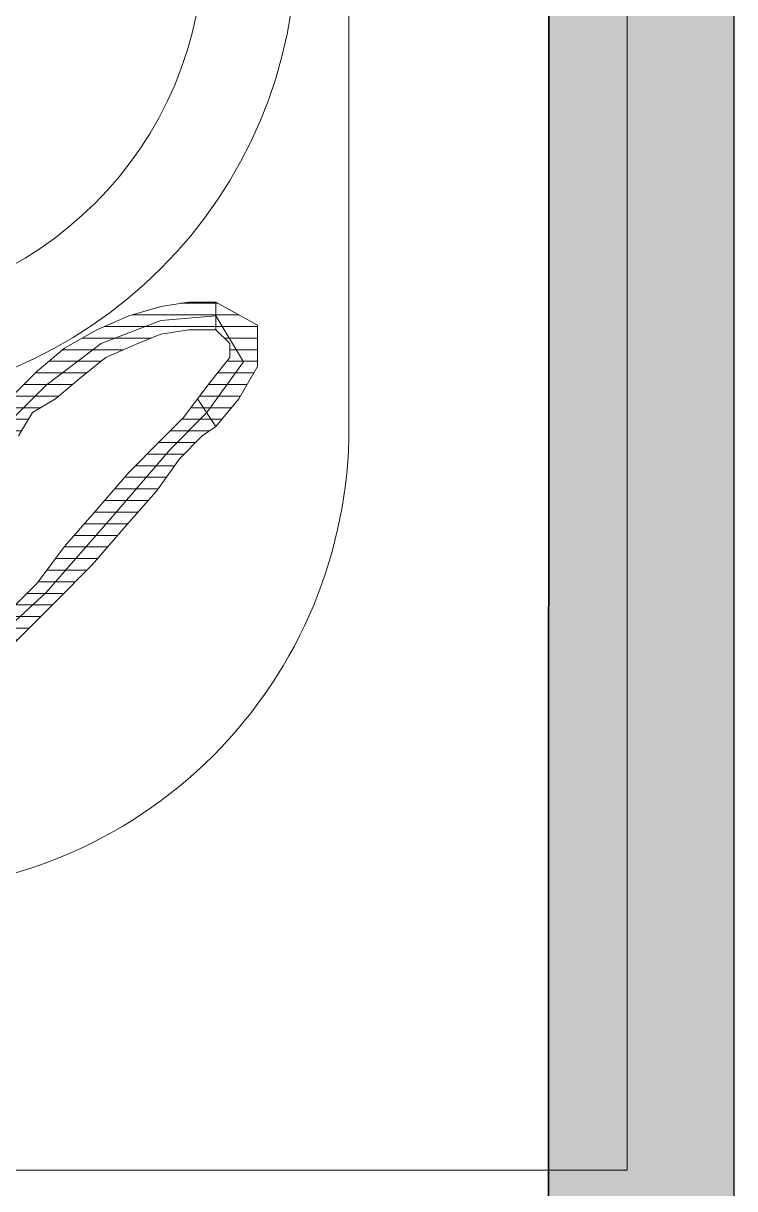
# Model space of a CAD drawing. Header units: centimetres. Extents: x 54005 to 61405, y 90310 to 94744.
# Drawn here: x 56542.97 to 56550.64, y 92096.31 to 92108.86 of the extents above; entities that cross this region are included whole.
import ezdxf

# ---------------------------------------------------------------- set-up
doc = ezdxf.new("R2010")
doc.units = ezdxf.units.CM
doc.header["$LTSCALE"] = 25
doc.layers.get('0').update_dxf_attribs({"lineweight": 0})
doc.layers.add('OC-Mutfak_Ekipman', color=252, linetype='Continuous')
pattern_1 = [(360, (-5108.51305, -673.59423), (1e-16, 0.125), [25])]

# ---------------------------------------------------------------- blocks, each defined once
blk = doc.blocks.new('ekmek')
at = {"layer": 'OC-Mutfak_Ekipman'}
h = blk.add_hatch(color=256, dxfattribs=at)
h.dxf.hatch_style = 1
h.paths.add_polyline_path([(2328.854, 3788.558, 0.41423), (2327.854, 3789.558, 0.414197), (2326.854, 3788.558), (2326.842, 3692.868, 0.41423), (2327.842, 3691.868, 0.414197), (2328.842, 3692.868)])
h.paths.add_polyline_path([(2336.854, 3788.557, 0.41423), (2335.854, 3789.557, 0.414197), (2334.854, 3788.557), (2334.842, 3692.867, 0.41423), (2335.842, 3691.867, 0.414197), (2336.842, 3692.867)])
h.paths.add_polyline_path([(2344.854, 3788.557, 0.41423), (2343.854, 3789.557, 0.414197), (2342.854, 3788.557), (2342.842, 3692.867, 0.41423), (2343.842, 3691.867, 0.414197), (2344.842, 3692.867)])
h.paths.add_polyline_path([(2350.842, 3692.866, 0.41423), (2351.842, 3691.866, 0.414197), (2352.842, 3692.866), (2352.854, 3788.556, 0.41423), (2351.854, 3789.556, 0.414197), (2350.854, 3788.556)])
h.paths.add_polyline_path([(2360.854, 3788.556, 0.41423), (2359.854, 3789.556, 0.414197), (2358.854, 3788.556), (2358.842, 3692.866, 0.41423), (2359.842, 3691.866, 0.414197), (2360.842, 3692.866)])
for p, q in [((2358.842, 3692.866), (2358.854, 3788.556)), ((2358.854, 3788.556), (2358.842, 3692.866)), ((2360.842, 3692.866), (2360.854, 3788.556))]:
    blk.add_line(p, q, dxfattribs=at)
blk = doc.blocks.new('by')
at = {"ltscale": 30}
h = blk.add_hatch(dxfattribs=at)
h.set_pattern_fill('DC_LINES', color=256, scale=0.1, style=0)
h.set_pattern_definition(pattern_1)
edge = h.paths.add_edge_path(flags=0)
edge.add_line((6357.315, 2243.534), (6357.018, 2243.335))
edge.add_line((6357.018, 2243.335), (6356.721, 2243.037))
edge.add_line((6356.721, 2243.037), (6356.425, 2242.64))
edge.add_line((6356.425, 2242.64), (6356.078, 2242.242))
edge.add_line((6356.078, 2242.242), (6355.732, 2241.845))
edge.add_line((6355.732, 2241.845), (6355.385, 2241.497))
edge.add_line((6355.385, 2241.497), (6355.138, 2241.249))
edge.add_line((6355.138, 2241.249), (6354.99, 2241.05))
edge.add_line((6354.99, 2241.05), (6354.792, 2241.348))
edge.add_line((6354.792, 2241.348), (6354.94, 2241.447))
edge.add_line((6354.94, 2241.447), (6355.187, 2241.696))
edge.add_line((6355.187, 2241.696), (6355.435, 2242.043))
edge.add_line((6355.435, 2242.043), (6355.781, 2242.441))
edge.add_line((6355.781, 2242.441), (6356.128, 2242.838))
edge.add_line((6356.128, 2242.838), (6356.523, 2243.236))
edge.add_line((6356.523, 2243.236), (6356.82, 2243.534))
edge.add_line((6356.82, 2243.534), (6357.117, 2243.832))
h = blk.add_hatch(dxfattribs=at)
h.set_pattern_fill('DC_LINES', color=256, scale=0.1, style=0)
h.set_pattern_definition(pattern_1)
edge = h.paths.add_edge_path(flags=0)
edge.add_line((6354.792, 2240.305), (6355.089, 2240.305))
edge.add_line((6355.089, 2240.305), (6355.385, 2240.355))
edge.add_line((6355.385, 2240.355), (6355.633, 2240.454))
edge.add_line((6355.633, 2240.454), (6355.979, 2240.603))
edge.add_line((6355.979, 2240.603), (6356.226, 2240.802))
edge.add_line((6356.226, 2240.802), (6356.523, 2241.05))
edge.add_line((6356.523, 2241.05), (6356.771, 2241.199))
edge.add_line((6356.771, 2241.199), (6356.92, 2241.447))
edge.add_line((6356.92, 2241.447), (6357.217, 2241.249))
edge.add_line((6357.217, 2241.249), (6356.968, 2241))
edge.add_line((6356.968, 2241), (6356.721, 2240.752))
edge.add_line((6356.721, 2240.752), (6356.425, 2240.504))
edge.add_line((6356.425, 2240.504), (6356.078, 2240.305))
edge.add_line((6356.078, 2240.305), (6355.732, 2240.156))
edge.add_line((6355.732, 2240.156), (6355.385, 2240.056))
edge.add_line((6355.385, 2240.056), (6355.089, 2240.007))
edge.add_line((6355.089, 2240.007), (6354.792, 2240.007))
h = blk.add_hatch(dxfattribs=at)
h.set_pattern_fill('DC_LINES', color=256, scale=0.1, style=0)
h.set_pattern_definition(pattern_1)
edge = h.paths.add_edge_path(flags=0)
edge.add_line((6354.99, 2241.05), (6354.842, 2240.851))
edge.add_line((6354.842, 2240.851), (6354.643, 2240.603))
edge.add_line((6354.643, 2240.603), (6354.643, 2240.454))
edge.add_line((6354.643, 2240.454), (6354.792, 2240.305))
edge.add_line((6354.792, 2240.305), (6354.792, 2240.007))
edge.add_line((6354.792, 2240.007), (6354.346, 2240.255))
edge.add_line((6354.346, 2240.255), (6354.346, 2240.702))
edge.add_line((6354.346, 2240.702), (6354.545, 2241.05))
edge.add_line((6354.545, 2241.05), (6354.792, 2241.348))
for p, q in [((6356.82, 2243.534, -4.505), (6357.117, 2243.832, -4.505)), ((6356.623, 2243.136, -4.505), (6357.217, 2243.683, -4.505)), ((6356.523, 2243.236, -4.505), (6356.82, 2243.534, -4.505)), ((6357.018, 2243.335, -4.505), (6356.721, 2243.037, -4.505)), ((6355.929, 2242.342, -4.505), (6356.623, 2243.136, -4.505)), ((6356.128, 2242.838, -4.505), (6356.523, 2243.236, -4.505)), ((6356.721, 2243.037, -4.505), (6356.425, 2242.64, -4.505)), ((6355.781, 2242.441, -4.505), (6356.128, 2242.838, -4.505)), ((6356.425, 2242.64, -4.505), (6356.078, 2242.242, -4.505)), ((6355.435, 2242.043, -4.505), (6355.781, 2242.441, -4.505)), ((6355.287, 2241.596, -4.505), (6355.929, 2242.342, -4.505)), ((6356.078, 2242.242, -4.505), (6355.732, 2241.845, -4.505)), ((6355.187, 2241.696, -4.505), (6355.435, 2242.043, -4.505)), ((6355.732, 2241.845, -4.505), (6355.385, 2241.497, -4.505)), ((6354.94, 2241.447, -4.505), (6355.187, 2241.696, -4.505)), ((6354.891, 2241.199, -4.505), (6355.287, 2241.596, -4.505)), ((6355.385, 2241.497, -4.505), (6355.138, 2241.249, -4.505)), ((6354.792, 2241.348, -4.505), (6354.94, 2241.447, -4.505)), ((6356.771, 2241.199, -4.505), (6356.92, 2241.447, -4.505)), ((6354.545, 2241.05, -4.505), (6354.792, 2241.348, -4.505)), ((6354.99, 2241.05, -4.505), (6354.792, 2241.348, -4.505)), ((6354.792, 2241.348, -4.505), (6354.792, 2241.348, -4.505)), ((6354.792, 2241.348, -4.505), (6354.99, 2241.05, -4.505)), ((6355.138, 2241.249, -4.505), (6354.99, 2241.05, -4.505)), ((6357.068, 2241.348, -4.505), (6356.623, 2240.901, -4.505)), ((6354.495, 2240.653, -4.505), (6354.891, 2241.199, -4.505)), ((6356.523, 2241.05, -4.505), (6356.771, 2241.199, -4.505)), ((6354.346, 2240.702, -4.505), (6354.545, 2241.05, -4.505)), ((6354.99, 2241.05, -4.505), (6354.842, 2240.851, -4.505)), ((6354.99, 2241.05, -4.505), (6354.99, 2241.05, -4.505)), ((6354.99, 2241.05, -4.505), (6354.99, 2241.05, -4.505)), ((6356.226, 2240.802, -4.505), (6356.523, 2241.05, -4.505)), ((6356.968, 2241, -4.505), (6356.721, 2240.752, -4.505)), ((6356.623, 2240.901, -4.505), (6356.029, 2240.454, -4.505)), ((6354.842, 2240.851, -4.505), (6354.643, 2240.603, -4.505)), ((6355.979, 2240.603, -4.505), (6356.226, 2240.802, -4.505)), ((6356.721, 2240.752, -4.505), (6356.425, 2240.504, -4.505)), ((6354.346, 2240.255, -4.505), (6354.346, 2240.702, -4.505)), ((6354.792, 2240.156, -4.505), (6354.495, 2240.653, -4.505)), ((6354.643, 2240.603, -4.505), (6354.643, 2240.454, -4.505)), ((6355.633, 2240.454, -4.505), (6355.979, 2240.603, -4.505)), ((6356.425, 2240.504, -4.505), (6356.078, 2240.305, -4.505)), ((6354.643, 2240.454, -4.505), (6354.792, 2240.305, -4.505)), ((6356.029, 2240.454, -4.505), (6355.385, 2240.206, -4.505)), ((6355.385, 2240.355, -4.505), (6355.633, 2240.454, -4.505)), ((6354.792, 2240.007, -4.505), (6354.346, 2240.255, -4.505)), ((6354.792, 2240.305, -4.505), (6354.792, 2240.305, -4.505)), ((6354.792, 2240.305, -4.505), (6355.089, 2240.305, -4.505)), ((6354.792, 2240.007, -4.505), (6354.792, 2240.305, -4.505)), ((6354.792, 2240.305, -4.505), (6354.792, 2240.305, -4.505)), ((6354.792, 2240.305, -4.505), (6354.792, 2240.007, -4.505)), ((6355.089, 2240.305, -4.505), (6355.385, 2240.355, -4.505)), ((6356.078, 2240.305, -4.505), (6355.732, 2240.156, -4.505)), ((6355.385, 2240.206, -4.505), (6354.792, 2240.156, -4.505)), ((6355.732, 2240.156, -4.505), (6355.385, 2240.056, -4.505)), ((6355.089, 2240.007, -4.505), (6354.792, 2240.007, -4.505)), ((6354.792, 2240.007, -4.505), (6354.792, 2240.007, -4.505)), ((6355.385, 2240.056, -4.505), (6355.089, 2240.007, -4.505))]:
    blk.add_line(p, q, dxfattribs=at)
at = {"ltscale": 30, "elevation": -4.505}
blk.add_lwpolyline([(6387.358, 2196.359), (6350.358, 2196.359), (6350.358, 2249.359), (6387.358, 2249.359)], close=True, dxfattribs=at)
blk.add_lwpolyline([(6379.358, 2199.359), (6358.358, 2199.359, -0.414214), (6353.358, 2204.359), (6353.358, 2241.359, -0.414214), (6358.358, 2246.359), (6379.358, 2246.359, -0.414214), (6384.358, 2241.359), (6384.358, 2204.359, -0.414214)], format="xyb", close=True, dxfattribs=at)
at = {"ltscale": 30}
for radius in [5, 4]:
    blk.add_circle((6358.923, 2236.112, -4.505), radius, dxfattribs=at)

msp = doc.modelspace()

# ---------------------------------------------------------------- block references
msp.add_blockref('ekmek', (54189.786, 88364.173))
at = {"rotation": 180}
msp.add_blockref('by', (62899.838, 94345.865, 4.505), dxfattribs=at)

doc.saveas('drawing.dxf')
